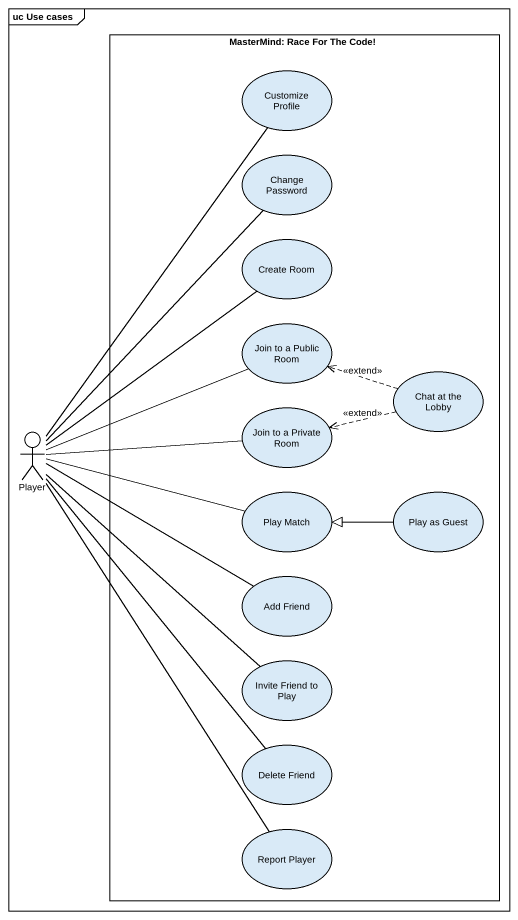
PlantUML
@startuml
mainframe uc Use cases
rectangle "MasterMind: Race For The Code!" as MasterMind_Race_For_The_Code {
  usecase "Customize Profile" as Customize_Profile
  usecase "Change Password" as Change_Password
  usecase "Create Room" as Create_Room
  usecase "Join to a Public Room" as Join_to_a_Public_Room
  usecase "Chat at the Lobby" as Chat_at_the_Lobby
  usecase "Join to a Private Room" as Join_to_a_Private_Room
  usecase "Play Match" as Play_Match
  usecase "Play as Guest" as Play_as_Guest
  usecase "Add Friend" as Add_Friend
  usecase "Invite Friend to Play" as Invite_Friend_to_Play
  usecase "Delete Friend" as Delete_Friend
  usecase "Report Player" as Report_Player
}
actor Player
Chat_at_the_Lobby .left.> Join_to_a_Public_Room : <<extend>>
Chat_at_the_Lobby .left.> Join_to_a_Private_Room : <<extend>>
Player -up- Customize_Profile
Player -up- Change_Password
Player -up- Create_Room
Player -right- Join_to_a_Public_Room
Player -right- Join_to_a_Private_Room
Player -right- Play_Match
Player -right- Add_Friend
Player -- Invite_Friend_to_Play
Player -- Delete_Friend
Player -- Report_Player
Play_as_Guest -left-|> Play_Match
@enduml
